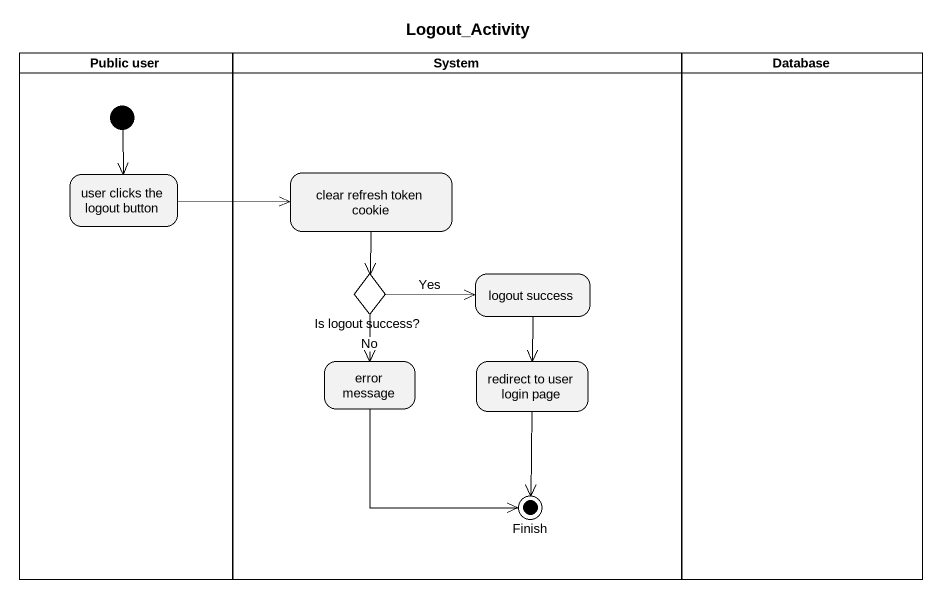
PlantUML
@startuml
title Logout_Activity
hide empty description
state "Public user" as Public_user <<partition>> {
  state "user clicks the logout button" as user_clicks_the_logout
  [*] --> user_clicks_the_logout
}
state System <<partition>> {
  state "clear refresh token cookie" as clear_refresh_token_cookie
  state "Is logout success?" as Is_logout_success <<choice>>
  state "logout success" as logout_success
  state "error message" as error_message
  state "redirect to user login page" as redirect_to_user_login_page
  state Finish <<end>>
}
state "Database" as Database_ <<partition>>
user_clicks_the_logout -right-> clear_refresh_token_cookie
clear_refresh_token_cookie --> Is_logout_success
Is_logout_success -right-> logout_success : Yes
Is_logout_success --> error_message : No
logout_success --> redirect_to_user_login_page
error_message --> Finish
redirect_to_user_login_page --> Finish
@enduml
